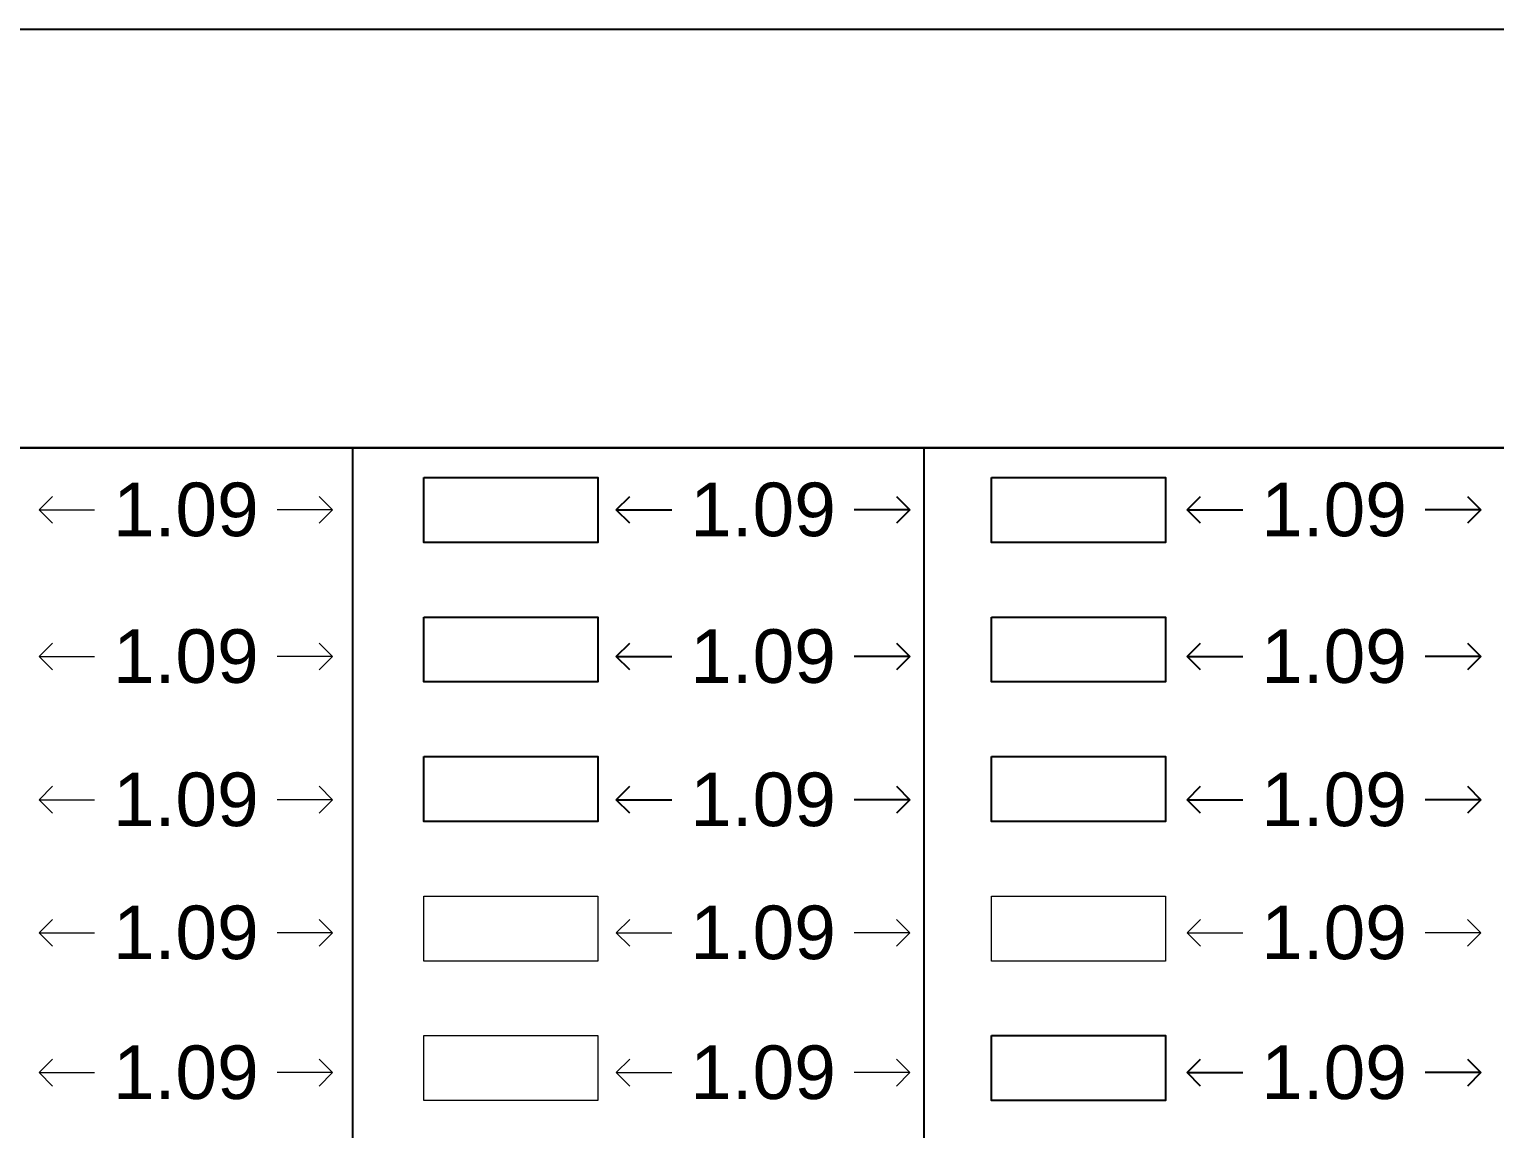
# Model space of a CAD drawing. Header units: millimetres. Extents: x -9481 to -9286, y 28723 to 28853.
# Drawn here: x -9452.65 to -9447.18, y 28757.26 to 28761.36 of the extents above; entities that cross this region are included whole.
import ezdxf

# ---------------------------------------------------------------- set-up
doc = ezdxf.new("R2010")
doc.units = ezdxf.units.MM
doc.header["$PDMODE"] = 34
doc.header["$PDSIZE"] = -15
for name, color, linetype, lineweight in [('BLK_1_FLR_2_REGULAR_ROOM_1', 7, 'Continuous', 0), ('BLK_1_FLR_2_REGULAR_ROOM_2', 7, 'Continuous', 0), ('BLK_1_FLR_2_REGULAR_ROOM_3', 7, 'Continuous', 0), ('BLK_1_FLR_2_REGULAR_ROOM_4', 7, 'Continuous', 0), ('BLK_1_FLR_2_REGULAR_ROOM_5', 7, 'Continuous', 0), ('BLK_1_FLR_3_REGULAR_ROOM', 7, 'Continuous', 0), ('BLK_1_FLR_3_REGULAR_ROOM_5', 7, 'Continuous', 0), ('BLK_1_FLR_4_REGULAR_ROOM_4', 7, 'Continuous', 0), ('PLAN', 7, 'Continuous', 40)]:
    doc.layers.add(name, color=color, linetype=linetype, lineweight=lineweight)
doc.layers.add('BLK_1_FLR_3_REGULAR_ROOM_1', color=7, linetype='Continuous')
for name, color, linetype, plot in [('BLK_1_FLR_3_REGULAR_ROOM_2', 7, 'Continuous', False), ('BLK_1_FLR_3_REGULAR_ROOM_3', 7, 'Continuous', False), ('BLK_1_FLR_4_REGULAR_ROOM_1', 7, 'Continuous', False), ('BLK_1_FLR_4_REGULAR_ROOM_2', 7, 'Continuous', False), ('BLK_1_FLR_4_REGULAR_ROOM_3', 7, 'Continuous', False), ('BLK_1_FLR_4_REGULAR_ROOM_5', 7, 'Continuous', False)]:
    doc.layers.add(name, color=color, linetype=linetype, plot=plot)
doc.styles.add('Arial', font='arial.ttf', dxfattribs={"height": 0.2})
doc.styles.add('style2', font='arial.ttf', dxfattribs={"height": 0.3})
doc.dimstyles.new('INT DIM', dxfattribs={"dimtxt": 0.3, "dimasz": 0.1, "dimexe": 0.18, "dimexo": 0.0625, "dimgap": 0.09, "dimtad": 0, "dimzin": 0, "dimdsep": 46, "dimtxsty": 'style2', "dimblk": 'OPEN90', "dimcen": 0.09, "dimse1": 1, "dimse2": 1, "dimclrd": 250, "dimclrt": 256, "dimadec": 0, "dimazin": 0, "dimtfac": 1, "dimtofl": 0, "dimtmove": 0, "dimatfit": 3, "dimfxl": 0.18, "dimtolj": 1, "dimtzin": 0, "dimlwd": -1, "dimarcsym": 0})

# ---------------------------------------------------------------- blocks, each defined once
blk = doc.blocks.new('_Open90')
at = {"layer": 'PLAN', "color": 0, "lineweight": -2}
for p, q in [((0, 0), (-1, 0)), ((-0.5, 0.5), (0, 0)), ((0, 0), (-0.5, -0.5))]:
    blk.add_line(p, q, dxfattribs=at)
blk = doc.blocks.new('*D49')
at = {"layer": 'BLK_1_FLR_2_REGULAR_ROOM_1', "color": 250, "transparency": 16777216}
for p, q in [((-9452.5093, 28759.5653), (-9452.4024, 28759.5653)), ((-9451.6143, 28759.5653), (-9451.7213, 28759.5653))]:
    blk.add_line(p, q, dxfattribs=at)
at = {"layer": 'Defpoints', "color": 0, "transparency": 16777216}
for p in [(-9452.6093, 28759.6854), (-9451.5143, 28759.6854), (-9451.5143, 28759.5653)]:
    blk.add_point(p, dxfattribs=at)
at = {"layer": 'BLK_1_FLR_2_REGULAR_ROOM_1', "color": 250, "transparency": 16777216, "xscale": 0.1, "yscale": 0.1, "zscale": 0.1, "rotation": 180}
blk.add_blockref('_Open90', (-9452.6093, 28759.5653), dxfattribs=at)
at = {"layer": 'BLK_1_FLR_2_REGULAR_ROOM_1', "color": 250, "transparency": 16777216, "xscale": 0.1, "yscale": 0.1, "zscale": 0.1}
blk.add_blockref('_Open90', (-9451.5143, 28759.5653), dxfattribs=at)
at = {"layer": 'BLK_1_FLR_2_REGULAR_ROOM_1', "transparency": 16777216, "insert": (-9452.0618, 28759.5653), "char_height": 0.2, "attachment_point": 5, "style": 'Arial', "bg_fill": 3, "box_fill_scale": 1.1, "bg_fill_color": 256, "bg_fill_true_color": 13158600, "bg_fill_transparency": 0}
blk.add_mtext('\\A1;1.09', dxfattribs=at)
blk = doc.blocks.new('*D50')
at = {"layer": 'BLK_1_FLR_3_REGULAR_ROOM_1', "color": 250, "transparency": 16777216}
for p, q in [((-9450.3558, 28759.5653), (-9450.2489, 28759.5653)), ((-9449.4608, 28759.5653), (-9449.5678, 28759.5653))]:
    blk.add_line(p, q, dxfattribs=at)
at = {"layer": 'Defpoints', "color": 0, "transparency": 16777216}
for p in [(-9450.4558, 28759.6854), (-9449.3608, 28759.6854), (-9449.3608, 28759.5653)]:
    blk.add_point(p, dxfattribs=at)
at = {"layer": 'BLK_1_FLR_3_REGULAR_ROOM_1', "color": 250, "transparency": 16777216, "xscale": 0.1, "yscale": 0.1, "zscale": 0.1, "rotation": 180}
blk.add_blockref('_Open90', (-9450.4558, 28759.5653), dxfattribs=at)
at = {"layer": 'BLK_1_FLR_3_REGULAR_ROOM_1', "color": 250, "transparency": 16777216, "xscale": 0.1, "yscale": 0.1, "zscale": 0.1}
blk.add_blockref('_Open90', (-9449.3608, 28759.5653), dxfattribs=at)
at = {"layer": 'BLK_1_FLR_3_REGULAR_ROOM_1', "transparency": 16777216, "insert": (-9449.9083, 28759.5653), "char_height": 0.2, "attachment_point": 5, "style": 'Arial', "bg_fill": 3, "box_fill_scale": 1.1, "bg_fill_color": 256, "bg_fill_true_color": 13158600, "bg_fill_transparency": 0}
blk.add_mtext('\\A1;1.09', dxfattribs=at)
blk = doc.blocks.new('*D51')
at = {"layer": 'BLK_1_FLR_4_REGULAR_ROOM_1', "color": 250, "transparency": 16777216}
for p, q in [((-9448.2254, 28759.5653), (-9448.1184, 28759.5653)), ((-9447.3304, 28759.5653), (-9447.4373, 28759.5653))]:
    blk.add_line(p, q, dxfattribs=at)
at = {"layer": 'Defpoints', "color": 0, "transparency": 16777216}
for p in [(-9448.3254, 28759.6854), (-9447.2304, 28759.6854), (-9447.2304, 28759.5653)]:
    blk.add_point(p, dxfattribs=at)
at = {"layer": 'BLK_1_FLR_4_REGULAR_ROOM_1', "color": 250, "transparency": 16777216, "xscale": 0.1, "yscale": 0.1, "zscale": 0.1, "rotation": 180}
blk.add_blockref('_Open90', (-9448.3254, 28759.5653), dxfattribs=at)
at = {"layer": 'BLK_1_FLR_4_REGULAR_ROOM_1', "color": 250, "transparency": 16777216, "xscale": 0.1, "yscale": 0.1, "zscale": 0.1}
blk.add_blockref('_Open90', (-9447.2304, 28759.5653), dxfattribs=at)
at = {"layer": 'BLK_1_FLR_4_REGULAR_ROOM_1', "transparency": 16777216, "insert": (-9447.7779, 28759.5653), "char_height": 0.2, "attachment_point": 5, "style": 'Arial', "bg_fill": 3, "box_fill_scale": 1.1, "bg_fill_color": 256, "bg_fill_true_color": 13158600, "bg_fill_transparency": 0}
blk.add_mtext('\\A1;1.09', dxfattribs=at)
blk = doc.blocks.new('*D54')
at = {"layer": 'BLK_1_FLR_2_REGULAR_ROOM_2', "color": 250, "transparency": 16777216}
for p, q in [((-9452.5093, 28759.0179), (-9452.4024, 28759.0179)), ((-9451.6143, 28759.0179), (-9451.7213, 28759.0179))]:
    blk.add_line(p, q, dxfattribs=at)
at = {"layer": 'Defpoints', "color": 0, "transparency": 16777216}
for p in [(-9452.6093, 28759.138), (-9451.5143, 28759.138), (-9451.5143, 28759.0179)]:
    blk.add_point(p, dxfattribs=at)
at = {"layer": 'BLK_1_FLR_2_REGULAR_ROOM_2', "color": 250, "transparency": 16777216, "xscale": 0.1, "yscale": 0.1, "zscale": 0.1, "rotation": 180}
blk.add_blockref('_Open90', (-9452.6093, 28759.0179), dxfattribs=at)
at = {"layer": 'BLK_1_FLR_2_REGULAR_ROOM_2', "color": 250, "transparency": 16777216, "xscale": 0.1, "yscale": 0.1, "zscale": 0.1}
blk.add_blockref('_Open90', (-9451.5143, 28759.0179), dxfattribs=at)
at = {"layer": 'BLK_1_FLR_2_REGULAR_ROOM_2', "transparency": 16777216, "insert": (-9452.0618, 28759.0179), "char_height": 0.2, "attachment_point": 5, "style": 'Arial', "bg_fill": 3, "box_fill_scale": 1.1, "bg_fill_color": 256, "bg_fill_true_color": 13158600, "bg_fill_transparency": 0}
blk.add_mtext('\\A1;1.09', dxfattribs=at)
blk = doc.blocks.new('*D55')
at = {"layer": 'BLK_1_FLR_3_REGULAR_ROOM_2', "color": 250, "transparency": 16777216}
for p, q in [((-9450.3558, 28759.0179), (-9450.2489, 28759.0179)), ((-9449.4608, 28759.0179), (-9449.5678, 28759.0179))]:
    blk.add_line(p, q, dxfattribs=at)
at = {"layer": 'Defpoints', "color": 0, "transparency": 16777216}
for p in [(-9450.4558, 28759.138), (-9449.3608, 28759.138), (-9449.3608, 28759.0179)]:
    blk.add_point(p, dxfattribs=at)
at = {"layer": 'BLK_1_FLR_3_REGULAR_ROOM_2', "color": 250, "transparency": 16777216, "xscale": 0.1, "yscale": 0.1, "zscale": 0.1, "rotation": 180}
blk.add_blockref('_Open90', (-9450.4558, 28759.0179), dxfattribs=at)
at = {"layer": 'BLK_1_FLR_3_REGULAR_ROOM_2', "color": 250, "transparency": 16777216, "xscale": 0.1, "yscale": 0.1, "zscale": 0.1}
blk.add_blockref('_Open90', (-9449.3608, 28759.0179), dxfattribs=at)
at = {"layer": 'BLK_1_FLR_3_REGULAR_ROOM_2', "transparency": 16777216, "insert": (-9449.9083, 28759.0179), "char_height": 0.2, "attachment_point": 5, "style": 'Arial', "bg_fill": 3, "box_fill_scale": 1.1, "bg_fill_color": 256, "bg_fill_true_color": 13158600, "bg_fill_transparency": 0}
blk.add_mtext('\\A1;1.09', dxfattribs=at)
blk = doc.blocks.new('*D56')
at = {"layer": 'BLK_1_FLR_4_REGULAR_ROOM_2', "color": 250, "transparency": 16777216}
for p, q in [((-9448.2254, 28759.0179), (-9448.1184, 28759.0179)), ((-9447.3304, 28759.0179), (-9447.4373, 28759.0179))]:
    blk.add_line(p, q, dxfattribs=at)
at = {"layer": 'Defpoints', "color": 0, "transparency": 16777216}
for p in [(-9448.3254, 28759.138), (-9447.2304, 28759.138), (-9447.2304, 28759.0179)]:
    blk.add_point(p, dxfattribs=at)
at = {"layer": 'BLK_1_FLR_4_REGULAR_ROOM_2', "color": 250, "transparency": 16777216, "xscale": 0.1, "yscale": 0.1, "zscale": 0.1, "rotation": 180}
blk.add_blockref('_Open90', (-9448.3254, 28759.0179), dxfattribs=at)
at = {"layer": 'BLK_1_FLR_4_REGULAR_ROOM_2', "color": 250, "transparency": 16777216, "xscale": 0.1, "yscale": 0.1, "zscale": 0.1}
blk.add_blockref('_Open90', (-9447.2304, 28759.0179), dxfattribs=at)
at = {"layer": 'BLK_1_FLR_4_REGULAR_ROOM_2', "transparency": 16777216, "insert": (-9447.7779, 28759.0179), "char_height": 0.2, "attachment_point": 5, "style": 'Arial', "bg_fill": 3, "box_fill_scale": 1.1, "bg_fill_color": 256, "bg_fill_true_color": 13158600, "bg_fill_transparency": 0}
blk.add_mtext('\\A1;1.09', dxfattribs=at)
blk = doc.blocks.new('*D59')
at = {"layer": 'BLK_1_FLR_2_REGULAR_ROOM_3', "color": 250, "transparency": 16777216}
for p, q in [((-9452.5093, 28758.4832), (-9452.4024, 28758.4832)), ((-9451.6143, 28758.4832), (-9451.7213, 28758.4832))]:
    blk.add_line(p, q, dxfattribs=at)
at = {"layer": 'Defpoints', "color": 0, "transparency": 16777216}
for p in [(-9452.6093, 28758.6033), (-9451.5143, 28758.6033), (-9451.5143, 28758.4832)]:
    blk.add_point(p, dxfattribs=at)
at = {"layer": 'BLK_1_FLR_2_REGULAR_ROOM_3', "color": 250, "transparency": 16777216, "xscale": 0.1, "yscale": 0.1, "zscale": 0.1, "rotation": 180}
blk.add_blockref('_Open90', (-9452.6093, 28758.4832), dxfattribs=at)
at = {"layer": 'BLK_1_FLR_2_REGULAR_ROOM_3', "color": 250, "transparency": 16777216, "xscale": 0.1, "yscale": 0.1, "zscale": 0.1}
blk.add_blockref('_Open90', (-9451.5143, 28758.4832), dxfattribs=at)
at = {"layer": 'BLK_1_FLR_2_REGULAR_ROOM_3', "transparency": 16777216, "insert": (-9452.0618, 28758.4832), "char_height": 0.2, "attachment_point": 5, "style": 'Arial', "bg_fill": 3, "box_fill_scale": 1.1, "bg_fill_color": 256, "bg_fill_true_color": 13158600, "bg_fill_transparency": 0}
blk.add_mtext('\\A1;1.09', dxfattribs=at)
blk = doc.blocks.new('*D60')
at = {"layer": 'BLK_1_FLR_3_REGULAR_ROOM_3', "color": 250, "transparency": 16777216}
for p, q in [((-9450.3558, 28758.4832), (-9450.2489, 28758.4832)), ((-9449.4608, 28758.4832), (-9449.5678, 28758.4832))]:
    blk.add_line(p, q, dxfattribs=at)
at = {"layer": 'Defpoints', "color": 0, "transparency": 16777216}
for p in [(-9450.4558, 28758.6033), (-9449.3608, 28758.6033), (-9449.3608, 28758.4832)]:
    blk.add_point(p, dxfattribs=at)
at = {"layer": 'BLK_1_FLR_3_REGULAR_ROOM_3', "color": 250, "transparency": 16777216, "xscale": 0.1, "yscale": 0.1, "zscale": 0.1, "rotation": 180}
blk.add_blockref('_Open90', (-9450.4558, 28758.4832), dxfattribs=at)
at = {"layer": 'BLK_1_FLR_3_REGULAR_ROOM_3', "color": 250, "transparency": 16777216, "xscale": 0.1, "yscale": 0.1, "zscale": 0.1}
blk.add_blockref('_Open90', (-9449.3608, 28758.4832), dxfattribs=at)
at = {"layer": 'BLK_1_FLR_3_REGULAR_ROOM_3', "transparency": 16777216, "insert": (-9449.9083, 28758.4832), "char_height": 0.2, "attachment_point": 5, "style": 'Arial', "bg_fill": 3, "box_fill_scale": 1.1, "bg_fill_color": 256, "bg_fill_true_color": 13158600, "bg_fill_transparency": 0}
blk.add_mtext('\\A1;1.09', dxfattribs=at)
blk = doc.blocks.new('*D61')
at = {"layer": 'BLK_1_FLR_4_REGULAR_ROOM_3', "color": 250, "transparency": 16777216}
for p, q in [((-9448.2254, 28758.4832), (-9448.1184, 28758.4832)), ((-9447.3304, 28758.4832), (-9447.4373, 28758.4832))]:
    blk.add_line(p, q, dxfattribs=at)
at = {"layer": 'Defpoints', "color": 0, "transparency": 16777216}
for p in [(-9448.3254, 28758.6033), (-9447.2304, 28758.6033), (-9447.2304, 28758.4832)]:
    blk.add_point(p, dxfattribs=at)
at = {"layer": 'BLK_1_FLR_4_REGULAR_ROOM_3', "color": 250, "transparency": 16777216, "xscale": 0.1, "yscale": 0.1, "zscale": 0.1, "rotation": 180}
blk.add_blockref('_Open90', (-9448.3254, 28758.4832), dxfattribs=at)
at = {"layer": 'BLK_1_FLR_4_REGULAR_ROOM_3', "color": 250, "transparency": 16777216, "xscale": 0.1, "yscale": 0.1, "zscale": 0.1}
blk.add_blockref('_Open90', (-9447.2304, 28758.4832), dxfattribs=at)
at = {"layer": 'BLK_1_FLR_4_REGULAR_ROOM_3', "transparency": 16777216, "insert": (-9447.7779, 28758.4832), "char_height": 0.2, "attachment_point": 5, "style": 'Arial', "bg_fill": 3, "box_fill_scale": 1.1, "bg_fill_color": 256, "bg_fill_true_color": 13158600, "bg_fill_transparency": 0}
blk.add_mtext('\\A1;1.09', dxfattribs=at)
blk = doc.blocks.new('*D64')
at = {"layer": 'BLK_1_FLR_2_REGULAR_ROOM_4', "color": 250, "transparency": 16777216}
for p, q in [((-9452.5093, 28757.9868), (-9452.4024, 28757.9868)), ((-9451.6143, 28757.9868), (-9451.7213, 28757.9868))]:
    blk.add_line(p, q, dxfattribs=at)
at = {"layer": 'Defpoints', "color": 0, "transparency": 16777216}
for p in [(-9452.6093, 28758.1068), (-9451.5143, 28758.1068), (-9451.5143, 28757.9868)]:
    blk.add_point(p, dxfattribs=at)
at = {"layer": 'BLK_1_FLR_2_REGULAR_ROOM_4', "color": 250, "transparency": 16777216, "xscale": 0.1, "yscale": 0.1, "zscale": 0.1, "rotation": 180}
blk.add_blockref('_Open90', (-9452.6093, 28757.9868), dxfattribs=at)
at = {"layer": 'BLK_1_FLR_2_REGULAR_ROOM_4', "color": 250, "transparency": 16777216, "xscale": 0.1, "yscale": 0.1, "zscale": 0.1}
blk.add_blockref('_Open90', (-9451.5143, 28757.9868), dxfattribs=at)
at = {"layer": 'BLK_1_FLR_2_REGULAR_ROOM_4', "transparency": 16777216, "insert": (-9452.0618, 28757.9868), "char_height": 0.2, "attachment_point": 5, "style": 'Arial', "bg_fill": 3, "box_fill_scale": 1.1, "bg_fill_color": 256, "bg_fill_true_color": 13158600, "bg_fill_transparency": 0}
blk.add_mtext('\\A1;1.09', dxfattribs=at)
blk = doc.blocks.new('*D65')
at = {"layer": 'BLK_1_FLR_3_REGULAR_ROOM', "color": 250, "transparency": 16777216}
for p, q in [((-9450.3558, 28757.9868), (-9450.2489, 28757.9868)), ((-9449.4608, 28757.9868), (-9449.5678, 28757.9868))]:
    blk.add_line(p, q, dxfattribs=at)
at = {"layer": 'Defpoints', "color": 0, "transparency": 16777216}
for p in [(-9450.4558, 28758.1068), (-9449.3608, 28758.1068), (-9449.3608, 28757.9868)]:
    blk.add_point(p, dxfattribs=at)
at = {"layer": 'BLK_1_FLR_3_REGULAR_ROOM', "color": 250, "transparency": 16777216, "xscale": 0.1, "yscale": 0.1, "zscale": 0.1, "rotation": 180}
blk.add_blockref('_Open90', (-9450.4558, 28757.9868), dxfattribs=at)
at = {"layer": 'BLK_1_FLR_3_REGULAR_ROOM', "color": 250, "transparency": 16777216, "xscale": 0.1, "yscale": 0.1, "zscale": 0.1}
blk.add_blockref('_Open90', (-9449.3608, 28757.9868), dxfattribs=at)
at = {"layer": 'BLK_1_FLR_3_REGULAR_ROOM', "transparency": 16777216, "insert": (-9449.9083, 28757.9868), "char_height": 0.2, "attachment_point": 5, "style": 'Arial', "bg_fill": 3, "box_fill_scale": 1.1, "bg_fill_color": 256, "bg_fill_true_color": 13158600, "bg_fill_transparency": 0}
blk.add_mtext('\\A1;1.09', dxfattribs=at)
blk = doc.blocks.new('*D66')
at = {"layer": 'BLK_1_FLR_4_REGULAR_ROOM_4', "color": 250, "transparency": 16777216}
for p, q in [((-9448.2254, 28757.9868), (-9448.1184, 28757.9868)), ((-9447.3304, 28757.9868), (-9447.4373, 28757.9868))]:
    blk.add_line(p, q, dxfattribs=at)
at = {"layer": 'Defpoints', "color": 0, "transparency": 16777216}
for p in [(-9448.3254, 28758.1068), (-9447.2304, 28758.1068), (-9447.2304, 28757.9868)]:
    blk.add_point(p, dxfattribs=at)
at = {"layer": 'BLK_1_FLR_4_REGULAR_ROOM_4', "color": 250, "transparency": 16777216, "xscale": 0.1, "yscale": 0.1, "zscale": 0.1, "rotation": 180}
blk.add_blockref('_Open90', (-9448.3254, 28757.9868), dxfattribs=at)
at = {"layer": 'BLK_1_FLR_4_REGULAR_ROOM_4', "color": 250, "transparency": 16777216, "xscale": 0.1, "yscale": 0.1, "zscale": 0.1}
blk.add_blockref('_Open90', (-9447.2304, 28757.9868), dxfattribs=at)
at = {"layer": 'BLK_1_FLR_4_REGULAR_ROOM_4', "transparency": 16777216, "insert": (-9447.7779, 28757.9868), "char_height": 0.2, "attachment_point": 5, "style": 'Arial', "bg_fill": 3, "box_fill_scale": 1.1, "bg_fill_color": 256, "bg_fill_true_color": 13158600, "bg_fill_transparency": 0}
blk.add_mtext('\\A1;1.09', dxfattribs=at)
blk = doc.blocks.new('*D69')
at = {"layer": 'BLK_1_FLR_2_REGULAR_ROOM_5', "color": 250, "transparency": 16777216}
for p, q in [((-9452.5093, 28757.4648), (-9452.4024, 28757.4648)), ((-9451.6143, 28757.4648), (-9451.7213, 28757.4648))]:
    blk.add_line(p, q, dxfattribs=at)
at = {"layer": 'Defpoints', "color": 0, "transparency": 16777216}
for p in [(-9452.6093, 28757.5849), (-9451.5143, 28757.5849), (-9451.5143, 28757.4648)]:
    blk.add_point(p, dxfattribs=at)
at = {"layer": 'BLK_1_FLR_2_REGULAR_ROOM_5', "color": 250, "transparency": 16777216, "xscale": 0.1, "yscale": 0.1, "zscale": 0.1, "rotation": 180}
blk.add_blockref('_Open90', (-9452.6093, 28757.4648), dxfattribs=at)
at = {"layer": 'BLK_1_FLR_2_REGULAR_ROOM_5', "color": 250, "transparency": 16777216, "xscale": 0.1, "yscale": 0.1, "zscale": 0.1}
blk.add_blockref('_Open90', (-9451.5143, 28757.4648), dxfattribs=at)
at = {"layer": 'BLK_1_FLR_2_REGULAR_ROOM_5', "transparency": 16777216, "insert": (-9452.0618, 28757.4648), "char_height": 0.2, "attachment_point": 5, "style": 'Arial', "bg_fill": 3, "box_fill_scale": 1.1, "bg_fill_color": 256, "bg_fill_true_color": 13158600, "bg_fill_transparency": 0}
blk.add_mtext('\\A1;1.09', dxfattribs=at)
blk = doc.blocks.new('*D70')
at = {"layer": 'BLK_1_FLR_3_REGULAR_ROOM_5', "color": 250, "transparency": 16777216}
for p, q in [((-9450.3558, 28757.4648), (-9450.2489, 28757.4648)), ((-9449.4608, 28757.4648), (-9449.5678, 28757.4648))]:
    blk.add_line(p, q, dxfattribs=at)
at = {"layer": 'Defpoints', "color": 0, "transparency": 16777216}
for p in [(-9450.4558, 28757.5849), (-9449.3608, 28757.5849), (-9449.3608, 28757.4648)]:
    blk.add_point(p, dxfattribs=at)
at = {"layer": 'BLK_1_FLR_3_REGULAR_ROOM_5', "color": 250, "transparency": 16777216, "xscale": 0.1, "yscale": 0.1, "zscale": 0.1, "rotation": 180}
blk.add_blockref('_Open90', (-9450.4558, 28757.4648), dxfattribs=at)
at = {"layer": 'BLK_1_FLR_3_REGULAR_ROOM_5', "color": 250, "transparency": 16777216, "xscale": 0.1, "yscale": 0.1, "zscale": 0.1}
blk.add_blockref('_Open90', (-9449.3608, 28757.4648), dxfattribs=at)
at = {"layer": 'BLK_1_FLR_3_REGULAR_ROOM_5', "transparency": 16777216, "insert": (-9449.9083, 28757.4648), "char_height": 0.2, "attachment_point": 5, "style": 'Arial', "bg_fill": 3, "box_fill_scale": 1.1, "bg_fill_color": 256, "bg_fill_true_color": 13158600, "bg_fill_transparency": 0}
blk.add_mtext('\\A1;1.09', dxfattribs=at)
blk = doc.blocks.new('*D71')
at = {"layer": 'BLK_1_FLR_4_REGULAR_ROOM_5', "color": 250, "transparency": 16777216}
for p, q in [((-9448.2254, 28757.4648), (-9448.1184, 28757.4648)), ((-9447.3304, 28757.4648), (-9447.4373, 28757.4648))]:
    blk.add_line(p, q, dxfattribs=at)
at = {"layer": 'Defpoints', "color": 0, "transparency": 16777216}
for p in [(-9448.3254, 28757.5849), (-9447.2304, 28757.5849), (-9447.2304, 28757.4648)]:
    blk.add_point(p, dxfattribs=at)
at = {"layer": 'BLK_1_FLR_4_REGULAR_ROOM_5', "color": 250, "transparency": 16777216, "xscale": 0.1, "yscale": 0.1, "zscale": 0.1, "rotation": 180}
blk.add_blockref('_Open90', (-9448.3254, 28757.4648), dxfattribs=at)
at = {"layer": 'BLK_1_FLR_4_REGULAR_ROOM_5', "color": 250, "transparency": 16777216, "xscale": 0.1, "yscale": 0.1, "zscale": 0.1}
blk.add_blockref('_Open90', (-9447.2304, 28757.4648), dxfattribs=at)
at = {"layer": 'BLK_1_FLR_4_REGULAR_ROOM_5', "transparency": 16777216, "insert": (-9447.7779, 28757.4648), "char_height": 0.2, "attachment_point": 5, "style": 'Arial', "bg_fill": 3, "box_fill_scale": 1.1, "bg_fill_color": 256, "bg_fill_true_color": 13158600, "bg_fill_transparency": 0}
blk.add_mtext('\\A1;1.09', dxfattribs=at)

msp = doc.modelspace()

# ---------------------------------------------------------------- linework, layer by layer
for p, q in [((-9451.4401, 28759.7965), (-9451.4401, 28759.2759)), ((-9449.3086, 28759.7965), (-9449.3086, 28759.2759)), ((-9449.3086, 28759.7965), (-9449.3086, 28756.6726)), ((-9451.4401, 28759.2759), (-9451.4401, 28756.6726))]:
    msp.add_line(p, q)
for points in [[(-9481.2579, 28760.8378), (-9481.2579, 28761.3584), (-9442.23, 28761.3584), (-9442.23, 28760.8378)], [(-9442.23, 28760.3171), (-9442.23, 28759.7965), (-9481.2579, 28759.7965), (-9481.2579, 28760.3171), (-9481.2579, 28760.3171)], [(-9481.2579, 28759.2759), (-9481.2579, 28759.7965), (-9442.23, 28759.7965), (-9442.23, 28759.2759)]]:
    msp.add_lwpolyline(points)
at = {"layer": 'BLK_1_FLR_3_REGULAR_ROOM', "color": 1}
msp.add_lwpolyline([(-9451.1743, 28758.1234), (-9450.5251, 28758.1234), (-9450.5251, 28757.8813), (-9451.1743, 28757.8813)], close=True, dxfattribs=at)
at = {"layer": 'BLK_1_FLR_3_REGULAR_ROOM_1', "color": 1}
msp.add_lwpolyline([(-9451.1743, 28759.6854), (-9450.5251, 28759.6854), (-9450.5251, 28759.4432), (-9451.1743, 28759.4432)], close=True, dxfattribs=at)
at = {"layer": 'BLK_1_FLR_3_REGULAR_ROOM_2', "color": 1}
msp.add_lwpolyline([(-9451.1743, 28759.1647), (-9450.5251, 28759.1647), (-9450.5251, 28758.9226), (-9451.1743, 28758.9226)], close=True, dxfattribs=at)
at = {"layer": 'BLK_1_FLR_3_REGULAR_ROOM_3', "color": 1}
msp.add_lwpolyline([(-9451.1743, 28758.6441), (-9450.5251, 28758.6441), (-9450.5251, 28758.4019), (-9451.1743, 28758.4019)], close=True, dxfattribs=at)
at = {"layer": 'BLK_1_FLR_3_REGULAR_ROOM_5', "color": 1}
msp.add_lwpolyline([(-9451.1743, 28757.6028), (-9450.5251, 28757.6028), (-9450.5251, 28757.3606), (-9451.1743, 28757.3606)], close=True, dxfattribs=at)
at = {"layer": 'BLK_1_FLR_4_REGULAR_ROOM_1', "color": 1}
msp.add_lwpolyline([(-9449.0552, 28759.6854), (-9448.406, 28759.6854), (-9448.406, 28759.4432), (-9449.0552, 28759.4432)], close=True, dxfattribs=at)
at = {"layer": 'BLK_1_FLR_4_REGULAR_ROOM_2', "color": 1}
msp.add_lwpolyline([(-9449.0552, 28759.1647), (-9448.406, 28759.1647), (-9448.406, 28758.9226), (-9449.0552, 28758.9226)], close=True, dxfattribs=at)
at = {"layer": 'BLK_1_FLR_4_REGULAR_ROOM_3', "color": 1}
msp.add_lwpolyline([(-9449.0552, 28758.6441), (-9448.406, 28758.6441), (-9448.406, 28758.4019), (-9449.0552, 28758.4019)], close=True, dxfattribs=at)
at = {"layer": 'BLK_1_FLR_4_REGULAR_ROOM_4', "color": 1}
msp.add_lwpolyline([(-9449.0552, 28758.1234), (-9448.406, 28758.1234), (-9448.406, 28757.8813), (-9449.0552, 28757.8813)], close=True, dxfattribs=at)
at = {"layer": 'BLK_1_FLR_4_REGULAR_ROOM_5', "color": 1}
msp.add_lwpolyline([(-9449.0552, 28757.6028), (-9448.406, 28757.6028), (-9448.406, 28757.3606), (-9449.0552, 28757.3606)], close=True, dxfattribs=at)

# ---------------------------------------------------------------- dimensions: what is measured, and where the dimension line sits
at = {"layer": 'BLK_1_FLR_2_REGULAR_ROOM_2', "color": 1}
dim = msp.add_linear_dim(base=(-9451.51435, 28759.01788), p1=(-9452.60932, 28759.13796), p2=(-9451.51435, 28759.13796), dimstyle='INT DIM', override={"dimtxt": 0.2, "dimtxsty": 'Arial', "dimfxl": 0.125, "dimtfill": 1, "dimtfillclr": 7, "dimarcsym": 1}, dxfattribs=at)
dim.commit()
dim.dimension.update_dxf_attribs({"geometry": '*D54', "text_midpoint": (-9452.06184, 28759.01788)})
at = {"layer": 'BLK_1_FLR_2_REGULAR_ROOM_3', "color": 1}
dim = msp.add_linear_dim(base=(-9451.51435, 28758.48323), p1=(-9452.60932, 28758.60331), p2=(-9451.51435, 28758.60331), dimstyle='INT DIM', override={"dimtxt": 0.2, "dimtxsty": 'Arial', "dimfxl": 0.125, "dimtfill": 1, "dimtfillclr": 7, "dimarcsym": 1}, dxfattribs=at)
dim.commit()
dim.dimension.update_dxf_attribs({"geometry": '*D59', "text_midpoint": (-9452.06184, 28758.48323)})
at = {"layer": 'BLK_1_FLR_2_REGULAR_ROOM_4', "color": 1}
dim = msp.add_linear_dim(base=(-9451.51435, 28757.98675), p1=(-9452.60932, 28758.10683), p2=(-9451.51435, 28758.10683), dimstyle='INT DIM', override={"dimtxt": 0.2, "dimtxsty": 'Arial', "dimfxl": 0.125, "dimtfill": 1, "dimtfillclr": 7, "dimarcsym": 1}, dxfattribs=at)
dim.commit()
dim.dimension.update_dxf_attribs({"geometry": '*D64', "text_midpoint": (-9452.06184, 28757.98675)})
at = {"layer": 'BLK_1_FLR_2_REGULAR_ROOM_5', "color": 1}
dim = msp.add_linear_dim(base=(-9451.51435, 28757.46481), p1=(-9452.60932, 28757.58488), p2=(-9451.51435, 28757.58488), dimstyle='INT DIM', override={"dimtxt": 0.2, "dimtxsty": 'Arial', "dimfxl": 0.125, "dimtfill": 1, "dimtfillclr": 7, "dimarcsym": 1}, dxfattribs=at)
dim.commit()
dim.dimension.update_dxf_attribs({"geometry": '*D69', "text_midpoint": (-9452.06184, 28757.46481)})
at = {"layer": 'BLK_1_FLR_3_REGULAR_ROOM', "color": 1}
dim = msp.add_linear_dim(base=(-9449.36082, 28757.98675), p1=(-9450.4558, 28758.10683), p2=(-9449.36082, 28758.10683), dimstyle='INT DIM', override={"dimtxt": 0.2, "dimtxsty": 'Arial', "dimfxl": 0.125, "dimtfill": 1, "dimtfillclr": 7, "dimarcsym": 1}, dxfattribs=at)
dim.commit()
dim.dimension.update_dxf_attribs({"geometry": '*D65', "text_midpoint": (-9449.90831, 28757.98675)})
at = {"layer": 'BLK_1_FLR_3_REGULAR_ROOM_2', "color": 1}
dim = msp.add_linear_dim(base=(-9449.36082, 28759.01788), p1=(-9450.4558, 28759.13796), p2=(-9449.36082, 28759.13796), dimstyle='INT DIM', override={"dimtxt": 0.2, "dimtxsty": 'Arial', "dimfxl": 0.125, "dimtfill": 1, "dimtfillclr": 7, "dimarcsym": 1}, dxfattribs=at)
dim.commit()
dim.dimension.update_dxf_attribs({"geometry": '*D55', "text_midpoint": (-9449.90831, 28759.01788)})
at = {"layer": 'BLK_1_FLR_3_REGULAR_ROOM_3', "color": 1}
dim = msp.add_linear_dim(base=(-9449.36082, 28758.48323), p1=(-9450.4558, 28758.60331), p2=(-9449.36082, 28758.60331), dimstyle='INT DIM', override={"dimtxt": 0.2, "dimtxsty": 'Arial', "dimfxl": 0.125, "dimtfill": 1, "dimtfillclr": 7, "dimarcsym": 1}, dxfattribs=at)
dim.commit()
dim.dimension.update_dxf_attribs({"geometry": '*D60', "text_midpoint": (-9449.90831, 28758.48323)})
at = {"layer": 'BLK_1_FLR_3_REGULAR_ROOM_5', "color": 1}
dim = msp.add_linear_dim(base=(-9449.36082, 28757.46481), p1=(-9450.4558, 28757.58488), p2=(-9449.36082, 28757.58488), dimstyle='INT DIM', override={"dimtxt": 0.2, "dimtxsty": 'Arial', "dimfxl": 0.125, "dimtfill": 1, "dimtfillclr": 7, "dimarcsym": 1}, dxfattribs=at)
dim.commit()
dim.dimension.update_dxf_attribs({"geometry": '*D70', "text_midpoint": (-9449.90831, 28757.46481)})
at = {"layer": 'BLK_1_FLR_4_REGULAR_ROOM_2', "color": 1}
dim = msp.add_linear_dim(base=(-9447.23039, 28759.01788), p1=(-9448.32537, 28759.13796), p2=(-9447.23039, 28759.13796), dimstyle='INT DIM', override={"dimtxt": 0.2, "dimtxsty": 'Arial', "dimfxl": 0.125, "dimtfill": 1, "dimtfillclr": 7, "dimarcsym": 1}, dxfattribs=at)
dim.commit()
dim.dimension.update_dxf_attribs({"geometry": '*D56', "text_midpoint": (-9447.77788, 28759.01788)})
at = {"layer": 'BLK_1_FLR_4_REGULAR_ROOM_3', "color": 1}
dim = msp.add_linear_dim(base=(-9447.23039, 28758.48323), p1=(-9448.32537, 28758.60331), p2=(-9447.23039, 28758.60331), dimstyle='INT DIM', override={"dimtxt": 0.2, "dimtxsty": 'Arial', "dimfxl": 0.125, "dimtfill": 1, "dimtfillclr": 7, "dimarcsym": 1}, dxfattribs=at)
dim.commit()
dim.dimension.update_dxf_attribs({"geometry": '*D61', "text_midpoint": (-9447.77788, 28758.48323)})
at = {"layer": 'BLK_1_FLR_4_REGULAR_ROOM_4', "color": 1}
dim = msp.add_linear_dim(base=(-9447.23039, 28757.98675), p1=(-9448.32537, 28758.10683), p2=(-9447.23039, 28758.10683), dimstyle='INT DIM', override={"dimtxt": 0.2, "dimtxsty": 'Arial', "dimfxl": 0.125, "dimtfill": 1, "dimtfillclr": 7, "dimarcsym": 1}, dxfattribs=at)
dim.commit()
dim.dimension.update_dxf_attribs({"geometry": '*D66', "text_midpoint": (-9447.77788, 28757.98675)})
at = {"layer": 'BLK_1_FLR_4_REGULAR_ROOM_5', "color": 1}
dim = msp.add_linear_dim(base=(-9447.23039, 28757.46481), p1=(-9448.32537, 28757.58488), p2=(-9447.23039, 28757.58488), dimstyle='INT DIM', override={"dimtxt": 0.2, "dimtxsty": 'Arial', "dimfxl": 0.125, "dimtfill": 1, "dimtfillclr": 7, "dimarcsym": 1}, dxfattribs=at)
dim.commit()
dim.dimension.update_dxf_attribs({"geometry": '*D71', "text_midpoint": (-9447.77788, 28757.46481)})

# ---------------------------------------------------------------- next in the draw order: dimensions: what is measured, and where the dimension line sits
at = {"layer": 'BLK_1_FLR_2_REGULAR_ROOM_1', "color": 1}
dim = msp.add_linear_dim(base=(-9451.51435, 28759.5653), p1=(-9452.60932, 28759.68537), p2=(-9451.51435, 28759.68537), dimstyle='INT DIM', override={"dimtxt": 0.2, "dimtxsty": 'Arial', "dimfxl": 0.125, "dimtfill": 1, "dimtfillclr": 7, "dimarcsym": 1}, dxfattribs=at)
dim.commit()
dim.dimension.update_dxf_attribs({"geometry": '*D49', "text_midpoint": (-9452.06184, 28759.5653)})
at = {"layer": 'BLK_1_FLR_3_REGULAR_ROOM_1', "color": 1}
dim = msp.add_linear_dim(base=(-9449.36082, 28759.5653), p1=(-9450.4558, 28759.68537), p2=(-9449.36082, 28759.68537), dimstyle='INT DIM', override={"dimtxt": 0.2, "dimtxsty": 'Arial', "dimfxl": 0.125, "dimtfill": 1, "dimtfillclr": 7, "dimarcsym": 1}, dxfattribs=at)
dim.commit()
dim.dimension.update_dxf_attribs({"geometry": '*D50', "text_midpoint": (-9449.90831, 28759.5653)})
at = {"layer": 'BLK_1_FLR_4_REGULAR_ROOM_1', "color": 1}
dim = msp.add_linear_dim(base=(-9447.23039, 28759.5653), p1=(-9448.32537, 28759.68537), p2=(-9447.23039, 28759.68537), dimstyle='INT DIM', override={"dimtxt": 0.2, "dimtxsty": 'Arial', "dimfxl": 0.125, "dimtfill": 1, "dimtfillclr": 7, "dimarcsym": 1}, dxfattribs=at)
dim.commit()
dim.dimension.update_dxf_attribs({"geometry": '*D51', "text_midpoint": (-9447.77788, 28759.5653)})

doc.saveas('drawing.dxf')
